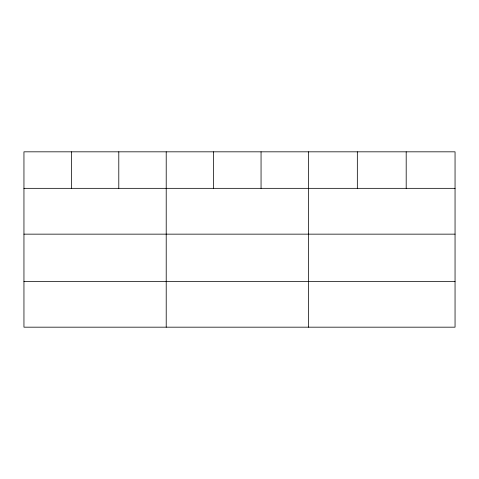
<?xml version="1.0" encoding="UTF-8"?>
<svg xmlns="http://www.w3.org/2000/svg" width="479" height="479" viewBox="0 0 479 479"><rect width="100%" height="100%" fill="white"/><g stroke="black" fill="none" stroke-linecap="round" stroke-linejoin="round"><path stroke-width="0.72" d="M455.05 234.153L455.05 151.825L23.95 151.825L23.95 327.175L455.05 327.175L455.05 234.153L23.95 234.153M23.95 188.337L455.05 188.337M23.95 281.359L455.05 281.359M406.192 151.825L406.192 188.337M357.334 151.825L357.334 188.337M308.476 151.825L308.476 327.175M261.055 151.825L261.055 188.337M213.634 151.825L213.634 188.337M166.213 151.825L166.213 327.175M118.792 151.825L118.792 188.337M71.371 151.825L71.371 188.337"/></g></svg>
